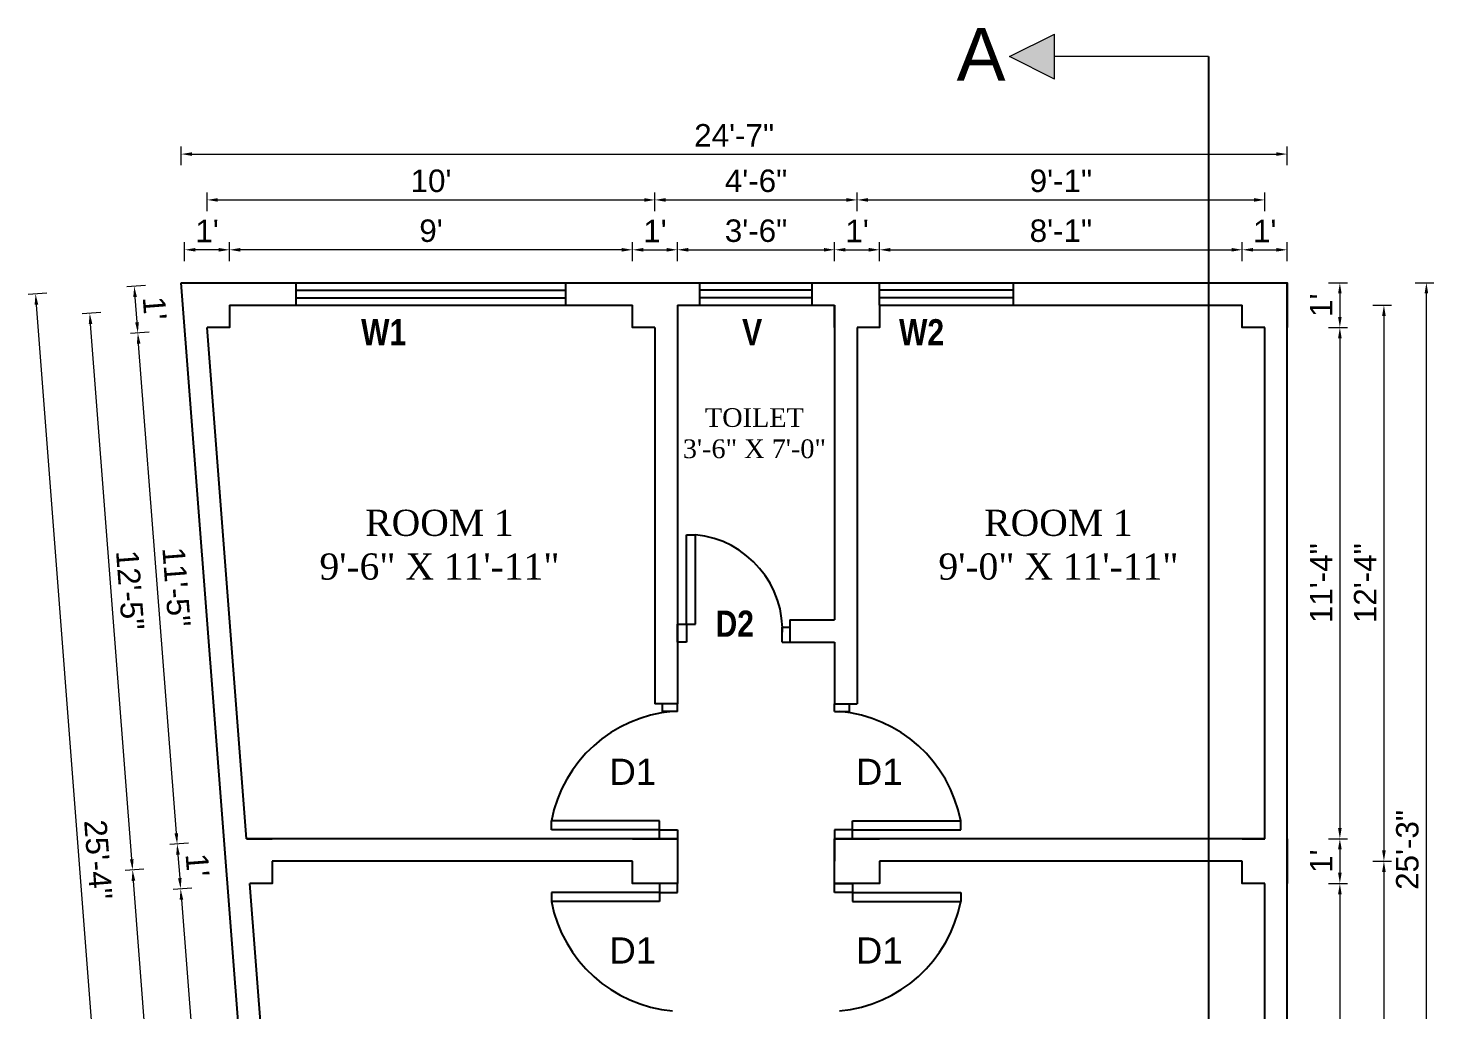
# Model space of a CAD drawing. Header units: inches. Extents: x 100101 to 119806, y -2288 to 8641.
# Drawn here: x 113789.4 to 114164.9, y 1509.1 to 1771.6 of the extents above; entities that cross this region are included whole.
import ezdxf

# ---------------------------------------------------------------- set-up
doc = ezdxf.new("R2010")
doc.units = ezdxf.units.IN
doc.header["$LTSCALE"] = 0.5
doc.header["$MEASUREMENT"] = 0
doc.header["$PDMODE"] = 66
doc.layers.add('DIMENSION', color=5, linetype='Continuous')
for name, color, linetype, lineweight in [('steps', 253, 'Continuous', 20), ('Toilet', 7, 'Continuous', 25), ('truss', 1, 'Continuous', 25)]:
    doc.layers.add(name, color=color, linetype=linetype, lineweight=lineweight)
doc.styles.add('Lettring Text', font='arial.ttf')
doc.styles.get("Standard").update_dxf_attribs({"font": 'arial.ttf'})
doc.dimstyles.new('Copy of Standard', dxfattribs={"dimtxt": 6, "dimasz": 2.875, "dimexe": 2, "dimexo": 4, "dimgap": 2, "dimtad": 1, "dimdec": 0, "dimrnd": 1, "dimzin": 0, "dimdsep": 46, "dimlunit": 4, "dimtxsty": 'Lettring Text', "dimcen": 0.1, "dimclrd": 7, "dimclre": 7, "dimclrt": 7, "dimazin": 0, "dimtfac": 0.645, "dimtdec": 0, "dimtmove": 1, "dimatfit": 0, "dimfxl": 3, "dimfxlon": 1, "dimtfillclr": 256, "dimtolj": 1, "dimtzin": 0, "dimlwd": -1, "dimlwe": -1, "dimarcsym": 2})

# ---------------------------------------------------------------- blocks, each defined once
blk = doc.blocks.new('*D871')
at = {"layer": 'Defpoints', "color": 0, "transparency": 16777216}
for p in [(113843.19, 1712.44), (113843.19, 1697.64), (113950.85, 1697.64)]:
    blk.add_point(p, dxfattribs=at)
at = {"layer": 'steps', "color": 7, "transparency": 16777216}
for p, q in [((113843.19, 1709.44), (113843.19, 1714.44)), ((113950.85, 1709.44), (113950.85, 1714.44)), ((113947.98, 1712.44), (113846.06, 1712.44))]:
    blk.add_line(p, q, dxfattribs=at)
for points in [[(113846.06, 1712.92), (113846.06, 1711.96), (113843.19, 1712.44)], [(113947.98, 1712.92), (113947.98, 1711.96), (113950.85, 1712.44)]]:
    blk.add_solid(points, dxfattribs=at)
at = {"layer": 'steps', "color": 7, "transparency": 16777216, "insert": (113897.02, 1717.5), "char_height": 6, "attachment_point": 5, "style": 'Lettring Text'}
blk.add_mtext("\\A1;9'", dxfattribs=at)
blk = doc.blocks.new('*D880')
at = {"layer": 'Defpoints', "color": 0, "transparency": 16777216}
for p in [(113831.19, 1712.44), (113831.19, 1703.64), (113843.19, 1697.64)]:
    blk.add_point(p, dxfattribs=at)
at = {"layer": 'steps', "color": 7, "transparency": 16777216}
for p, q in [((113831.19, 1709.44), (113831.19, 1714.44)), ((113843.19, 1709.44), (113843.19, 1714.44)), ((113840.31, 1712.44), (113834.06, 1712.44))]:
    blk.add_line(p, q, dxfattribs=at)
for points in [[(113834.06, 1712.92), (113834.06, 1711.96), (113831.19, 1712.44)], [(113840.31, 1712.92), (113840.31, 1711.96), (113843.19, 1712.44)]]:
    blk.add_solid(points, dxfattribs=at)
at = {"layer": 'steps', "color": 7, "transparency": 16777216, "insert": (113837.19, 1717.45), "char_height": 6, "attachment_point": 5, "style": 'Lettring Text'}
blk.add_mtext("\\A1;1'", dxfattribs=at)
blk = doc.blocks.new('*D881')
at = {"layer": 'Defpoints', "color": 0, "transparency": 16777216}
for p in [(114004.85, 1712.44), (113962.85, 1697.64), (114004.85, 1697.64)]:
    blk.add_point(p, dxfattribs=at)
at = {"layer": 'steps', "color": 7, "transparency": 16777216}
for p, q in [((113962.85, 1709.44), (113962.85, 1714.44)), ((114004.85, 1709.44), (114004.85, 1714.44)), ((113965.73, 1712.44), (114001.98, 1712.44))]:
    blk.add_line(p, q, dxfattribs=at)
for points in [[(113965.73, 1712.92), (113965.73, 1711.96), (113962.85, 1712.44)], [(114001.98, 1712.92), (114001.98, 1711.96), (114004.85, 1712.44)]]:
    blk.add_solid(points, dxfattribs=at)
at = {"layer": 'steps', "color": 7, "transparency": 16777216, "insert": (113983.85, 1717.5), "char_height": 6, "attachment_point": 5, "style": 'Lettring Text'}
blk.add_mtext('\\A1;3\'-6"', dxfattribs=at)
blk = doc.blocks.new('*D882')
at = {"layer": 'Defpoints', "color": 0, "transparency": 16777216}
for p in [(114016.85, 1712.44), (114004.85, 1697.64), (114016.85, 1697.64)]:
    blk.add_point(p, dxfattribs=at)
at = {"layer": 'steps', "color": 7, "transparency": 16777216}
for p, q in [((114004.85, 1709.44), (114004.85, 1714.44)), ((114016.85, 1709.44), (114016.85, 1714.44)), ((114007.73, 1712.44), (114013.98, 1712.44))]:
    blk.add_line(p, q, dxfattribs=at)
for points in [[(114007.73, 1712.92), (114007.73, 1711.96), (114004.85, 1712.44)], [(114013.98, 1712.92), (114013.98, 1711.96), (114016.85, 1712.44)]]:
    blk.add_solid(points, dxfattribs=at)
at = {"layer": 'steps', "color": 7, "transparency": 16777216, "insert": (114010.85, 1717.45), "char_height": 6, "attachment_point": 5, "style": 'Lettring Text'}
blk.add_mtext("\\A1;1'", dxfattribs=at)
blk = doc.blocks.new('*D883')
at = {"layer": 'Defpoints', "color": 0, "transparency": 16777216}
for p in [(114113.75, 1712.44), (114016.85, 1697.64), (114113.75, 1697.64)]:
    blk.add_point(p, dxfattribs=at)
at = {"layer": 'steps', "color": 7, "transparency": 16777216}
for p, q in [((114016.85, 1709.44), (114016.85, 1714.44)), ((114113.75, 1709.44), (114113.75, 1714.44)), ((114019.73, 1712.44), (114110.88, 1712.44))]:
    blk.add_line(p, q, dxfattribs=at)
for points in [[(114019.73, 1712.92), (114019.73, 1711.96), (114016.85, 1712.44)], [(114110.88, 1712.92), (114110.88, 1711.96), (114113.75, 1712.44)]]:
    blk.add_solid(points, dxfattribs=at)
at = {"layer": 'steps', "color": 7, "transparency": 16777216, "insert": (114065.3, 1717.5), "char_height": 6, "attachment_point": 5, "style": 'Lettring Text'}
blk.add_mtext('\\A1;8\'-1"', dxfattribs=at)
blk = doc.blocks.new('*D884')
at = {"layer": 'Defpoints', "color": 0, "transparency": 16777216}
for p in [(114125.75, 1712.44), (114125.75, 1703.64), (114113.75, 1697.64)]:
    blk.add_point(p, dxfattribs=at)
at = {"layer": 'steps', "color": 7, "transparency": 16777216}
for p, q in [((114113.75, 1709.44), (114113.75, 1714.44)), ((114125.75, 1709.44), (114125.75, 1714.44)), ((114116.63, 1712.44), (114122.88, 1712.44))]:
    blk.add_line(p, q, dxfattribs=at)
for points in [[(114116.63, 1712.92), (114116.63, 1711.96), (114113.75, 1712.44)], [(114122.88, 1712.92), (114122.88, 1711.96), (114125.75, 1712.44)]]:
    blk.add_solid(points, dxfattribs=at)
at = {"layer": 'steps', "color": 7, "transparency": 16777216, "insert": (114119.75, 1717.45), "char_height": 6, "attachment_point": 5, "style": 'Lettring Text'}
blk.add_mtext("\\A1;1'", dxfattribs=at)
blk = doc.blocks.new('*D885')
at = {"layer": 'Defpoints', "color": 0, "transparency": 16777216}
for p in [(113962.85, 1712.44), (113950.85, 1697.64), (113962.85, 1697.64)]:
    blk.add_point(p, dxfattribs=at)
at = {"layer": 'steps', "color": 7, "transparency": 16777216}
for p, q in [((113950.85, 1709.44), (113950.85, 1714.44)), ((113962.85, 1709.44), (113962.85, 1714.44)), ((113953.73, 1712.44), (113959.98, 1712.44))]:
    blk.add_line(p, q, dxfattribs=at)
for points in [[(113953.73, 1712.92), (113953.73, 1711.96), (113950.85, 1712.44)], [(113959.98, 1712.92), (113959.98, 1711.96), (113962.85, 1712.44)]]:
    blk.add_solid(points, dxfattribs=at)
at = {"layer": 'steps', "color": 7, "transparency": 16777216, "insert": (113956.85, 1717.45), "char_height": 6, "attachment_point": 5, "style": 'Lettring Text'}
blk.add_mtext("\\A1;1'", dxfattribs=at)
blk = doc.blocks.new('*D872')
at = {"layer": 'Defpoints', "color": 0, "transparency": 16777216}
for p in [(113956.85, 1725.76), (113837.19, 1712.44), (113956.85, 1712.44)]:
    blk.add_point(p, dxfattribs=at)
at = {"layer": 'steps', "color": 7, "transparency": 16777216}
for p, q in [((113837.19, 1722.76), (113837.19, 1727.76)), ((113956.85, 1722.76), (113956.85, 1727.76)), ((113840.06, 1725.76), (113953.98, 1725.76))]:
    blk.add_line(p, q, dxfattribs=at)
for points in [[(113840.06, 1726.24), (113840.06, 1725.28), (113837.19, 1725.76)], [(113953.98, 1726.24), (113953.98, 1725.28), (113956.85, 1725.76)]]:
    blk.add_solid(points, dxfattribs=at)
at = {"layer": 'steps', "color": 7, "transparency": 16777216, "insert": (113897.02, 1730.83), "char_height": 6, "attachment_point": 5, "style": 'Lettring Text'}
blk.add_mtext("\\A1;10'", dxfattribs=at)
blk = doc.blocks.new('*D873')
at = {"layer": 'Defpoints', "color": 0, "transparency": 16777216}
for p in [(114010.85, 1725.76), (113956.85, 1712.44), (114010.85, 1712.44)]:
    blk.add_point(p, dxfattribs=at)
at = {"layer": 'steps', "color": 7, "transparency": 16777216}
for p, q in [((113956.85, 1722.76), (113956.85, 1727.76)), ((114010.85, 1722.76), (114010.85, 1727.76)), ((113959.73, 1725.76), (114007.98, 1725.76))]:
    blk.add_line(p, q, dxfattribs=at)
for points in [[(113959.73, 1726.24), (113959.73, 1725.28), (113956.85, 1725.76)], [(114007.98, 1726.24), (114007.98, 1725.28), (114010.85, 1725.76)]]:
    blk.add_solid(points, dxfattribs=at)
at = {"layer": 'steps', "color": 7, "transparency": 16777216, "insert": (113983.85, 1730.83), "char_height": 6, "attachment_point": 5, "style": 'Lettring Text'}
blk.add_mtext('\\A1;4\'-6"', dxfattribs=at)
blk = doc.blocks.new('*D886')
at = {"layer": 'Defpoints', "color": 0, "transparency": 16777216}
for p in [(114119.75, 1725.76), (114010.85, 1712.44), (114119.75, 1703.64)]:
    blk.add_point(p, dxfattribs=at)
at = {"layer": 'steps', "color": 7, "transparency": 16777216}
for p, q in [((114010.85, 1722.76), (114010.85, 1727.76)), ((114119.75, 1722.76), (114119.75, 1727.76)), ((114013.73, 1725.76), (114116.88, 1725.76))]:
    blk.add_line(p, q, dxfattribs=at)
for points in [[(114013.73, 1726.24), (114013.73, 1725.28), (114010.85, 1725.76)], [(114116.88, 1726.24), (114116.88, 1725.28), (114119.75, 1725.76)]]:
    blk.add_solid(points, dxfattribs=at)
at = {"layer": 'steps', "color": 7, "transparency": 16777216, "insert": (114065.3, 1730.83), "char_height": 6, "attachment_point": 5, "style": 'Lettring Text'}
blk.add_mtext('\\A1;9\'-1"', dxfattribs=at)
blk = doc.blocks.new('*D887')
at = {"layer": 'Defpoints', "color": 0, "transparency": 16777216}
for p in [(114125.75, 1738.01), (113830.26, 1703.64), (114125.75, 1703.64)]:
    blk.add_point(p, dxfattribs=at)
at = {"layer": 'steps', "color": 7, "transparency": 16777216}
for p, q in [((113830.26, 1735.01), (113830.26, 1740.01)), ((114125.75, 1735.01), (114125.75, 1740.01)), ((113833.14, 1738.01), (114122.88, 1738.01))]:
    blk.add_line(p, q, dxfattribs=at)
for points in [[(113833.14, 1738.48), (113833.14, 1737.53), (113830.26, 1738.01)], [(114122.88, 1738.48), (114122.88, 1737.53), (114125.75, 1738.01)]]:
    blk.add_solid(points, dxfattribs=at)
at = {"layer": 'steps', "color": 7, "transparency": 16777216, "insert": (113978.01, 1743.02), "char_height": 6, "attachment_point": 5, "style": 'Lettring Text'}
blk.add_mtext('\\A1;24\'-7"', dxfattribs=at)
blk = doc.blocks.new('*D888')
at = {"layer": 'Defpoints', "color": 0, "transparency": 16777216}
for p in [(114125.75, 1703.64), (114125.75, 1691.64), (114139.83, 1691.64)]:
    blk.add_point(p, dxfattribs=at)
at = {"layer": 'steps', "color": 7, "transparency": 16777216}
for p, q in [((114136.83, 1703.64), (114141.83, 1703.64)), ((114139.83, 1700.77), (114139.83, 1694.52)), ((114136.83, 1691.64), (114141.83, 1691.64))]:
    blk.add_line(p, q, dxfattribs=at)
for points in [[(114139.35, 1700.77), (114140.31, 1700.77), (114139.83, 1703.64)], [(114139.35, 1694.52), (114140.31, 1694.52), (114139.83, 1691.64)]]:
    blk.add_solid(points, dxfattribs=at)
at = {"layer": 'steps', "color": 7, "transparency": 16777216, "insert": (114134.82, 1697.64), "char_height": 6, "attachment_point": 5, "rotation": 90, "style": 'Lettring Text'}
blk.add_mtext("\\A1;1'", dxfattribs=at)
blk = doc.blocks.new('*D889')
at = {"layer": 'Defpoints', "color": 0, "transparency": 16777216}
for p in [(114125.75, 1691.64), (114125.75, 1555.14), (114139.83, 1555.14)]:
    blk.add_point(p, dxfattribs=at)
at = {"layer": 'steps', "color": 7, "transparency": 16777216}
for p, q in [((114136.83, 1691.64), (114141.83, 1691.64)), ((114139.83, 1688.77), (114139.83, 1558.02)), ((114136.83, 1555.14), (114141.83, 1555.14))]:
    blk.add_line(p, q, dxfattribs=at)
for points in [[(114139.35, 1688.77), (114140.31, 1688.77), (114139.83, 1691.64)], [(114139.35, 1558.02), (114140.31, 1558.02), (114139.83, 1555.14)]]:
    blk.add_solid(points, dxfattribs=at)
at = {"layer": 'steps', "color": 7, "transparency": 16777216, "insert": (114134.82, 1623.39), "char_height": 6, "attachment_point": 5, "rotation": 90, "style": 'Lettring Text'}
blk.add_mtext('\\A1;11\'-4"', dxfattribs=at)
blk = doc.blocks.new('*D890')
at = {"layer": 'Defpoints', "color": 0, "transparency": 16777216}
for p in [(114125.75, 1555.14), (114119.75, 1543.14), (114139.83, 1543.14)]:
    blk.add_point(p, dxfattribs=at)
at = {"layer": 'steps', "color": 7, "transparency": 16777216}
for p, q in [((114136.83, 1555.14), (114141.83, 1555.14)), ((114139.83, 1552.27), (114139.83, 1546.02)), ((114136.83, 1543.14), (114141.83, 1543.14))]:
    blk.add_line(p, q, dxfattribs=at)
for points in [[(114139.35, 1552.27), (114140.31, 1552.27), (114139.83, 1555.14)], [(114139.35, 1546.02), (114140.31, 1546.02), (114139.83, 1543.14)]]:
    blk.add_solid(points, dxfattribs=at)
at = {"layer": 'steps', "color": 7, "transparency": 16777216, "insert": (114134.82, 1549.14), "char_height": 6, "attachment_point": 5, "rotation": 90, "style": 'Lettring Text'}
blk.add_mtext("\\A1;1'", dxfattribs=at)
blk = doc.blocks.new('*D891')
at = {"layer": 'Defpoints', "color": 0, "transparency": 16777216}
for p in [(114119.75, 1543.14), (114125.75, 1412.64), (114139.83, 1412.64)]:
    blk.add_point(p, dxfattribs=at)
at = {"layer": 'steps', "color": 7, "transparency": 16777216}
for p, q in [((114136.83, 1543.14), (114141.83, 1543.14)), ((114139.83, 1540.27), (114139.83, 1415.52)), ((114136.83, 1412.64), (114141.83, 1412.64))]:
    blk.add_line(p, q, dxfattribs=at)
for points in [[(114139.35, 1540.27), (114140.31, 1540.27), (114139.83, 1543.14)], [(114139.35, 1415.52), (114140.31, 1415.52), (114139.83, 1412.64)]]:
    blk.add_solid(points, dxfattribs=at)
at = {"layer": 'steps', "color": 7, "transparency": 16777216, "insert": (114134.77, 1477.89), "char_height": 6, "attachment_point": 5, "rotation": 90, "style": 'Lettring Text'}
blk.add_mtext('\\A1;10\'-11"', dxfattribs=at)
blk = doc.blocks.new('*D874')
at = {"layer": 'Defpoints', "color": 0, "transparency": 16777216}
for p in [(114139.83, 1697.64), (114139.83, 1549.14), (114151.6, 1549.14)]:
    blk.add_point(p, dxfattribs=at)
at = {"layer": 'steps', "color": 7, "transparency": 16777216}
for p, q in [((114148.6, 1697.64), (114153.6, 1697.64)), ((114151.6, 1694.77), (114151.6, 1552.02)), ((114148.6, 1549.14), (114153.6, 1549.14))]:
    blk.add_line(p, q, dxfattribs=at)
for points in [[(114151.12, 1694.77), (114152.08, 1694.77), (114151.6, 1697.64)], [(114151.12, 1552.02), (114152.08, 1552.02), (114151.6, 1549.14)]]:
    blk.add_solid(points, dxfattribs=at)
at = {"layer": 'steps', "color": 7, "transparency": 16777216, "insert": (114146.59, 1623.39), "char_height": 6, "attachment_point": 5, "rotation": 90, "style": 'Lettring Text'}
blk.add_mtext('\\A1;12\'-4"', dxfattribs=at)
blk = doc.blocks.new('*D875')
at = {"layer": 'Defpoints', "color": 0, "transparency": 16777216}
for p in [(114139.83, 1549.14), (114139.83, 1406.64), (114151.6, 1406.64)]:
    blk.add_point(p, dxfattribs=at)
at = {"layer": 'steps', "color": 7, "transparency": 16777216}
for p, q in [((114148.6, 1549.14), (114153.6, 1549.14)), ((114151.6, 1546.27), (114151.6, 1409.52)), ((114148.6, 1406.64), (114153.6, 1406.64))]:
    blk.add_line(p, q, dxfattribs=at)
for points in [[(114151.12, 1546.27), (114152.08, 1546.27), (114151.6, 1549.14)], [(114151.12, 1409.52), (114152.08, 1409.52), (114151.6, 1406.64)]]:
    blk.add_solid(points, dxfattribs=at)
at = {"layer": 'steps', "color": 7, "transparency": 16777216, "insert": (114146.59, 1477.89), "char_height": 6, "attachment_point": 5, "rotation": 90, "style": 'Lettring Text'}
blk.add_mtext('\\A1;11\'-11"', dxfattribs=at)
blk = doc.blocks.new('*D893')
at = {"layer": 'Defpoints', "color": 0, "transparency": 16777216}
for p in [(114125.75, 1703.64), (114162.95, 1703.64), (114125.75, 1400.64)]:
    blk.add_point(p, dxfattribs=at)
at = {"layer": 'steps', "color": 7, "transparency": 16777216}
for p, q in [((114159.95, 1703.64), (114164.95, 1703.64)), ((114162.95, 1403.52), (114162.95, 1700.77)), ((114159.95, 1400.64), (114164.95, 1400.64))]:
    blk.add_line(p, q, dxfattribs=at)
for points in [[(114162.47, 1700.77), (114163.43, 1700.77), (114162.95, 1703.64)], [(114162.47, 1403.52), (114163.43, 1403.52), (114162.95, 1400.64)]]:
    blk.add_solid(points, dxfattribs=at)
at = {"layer": 'steps', "color": 7, "transparency": 16777216, "insert": (114157.88, 1552.14), "char_height": 6, "attachment_point": 5, "rotation": 90, "style": 'Lettring Text'}
blk.add_mtext('\\A1;25\'-3"', dxfattribs=at)
blk = doc.blocks.new('*D879')
at = {"layer": 'Defpoints', "color": 0, "transparency": 16777216}
for p in [(113818.69, 1690.22), (113837.2, 1691.64), (113847.72, 1555.14)]:
    blk.add_point(p, dxfattribs=at)
at = {"layer": 'steps', "color": 7, "transparency": 16777216}
for p, q in [((113821.68, 1690.45), (113816.69, 1690.06)), ((113828.98, 1556.58), (113818.91, 1687.35)), ((113832.19, 1553.95), (113827.21, 1553.56))]:
    blk.add_line(p, q, dxfattribs=at)
for points in [[(113819.39, 1687.39), (113818.43, 1687.31), (113818.69, 1690.22)], [(113829.46, 1556.62), (113828.5, 1556.55), (113829.2, 1553.72)]]:
    blk.add_solid(points, dxfattribs=at)
at = {"layer": 'steps', "color": 7, "transparency": 16777216, "insert": (113828.99, 1622.36), "char_height": 6, "attachment_point": 5, "rotation": 274.4035, "style": 'Lettring Text'}
blk.add_mtext('\\A1;11\'-5"', dxfattribs=at)
blk = doc.blocks.new('*D901')
at = {"layer": 'Defpoints', "color": 0, "transparency": 16777216}
for p in [(113817.73, 1702.68), (113830.26, 1703.64), (113837.2, 1691.64)]:
    blk.add_point(p, dxfattribs=at)
at = {"layer": 'steps', "color": 7, "transparency": 16777216}
for p, q in [((113820.72, 1702.91), (113815.73, 1702.53)), ((113818.47, 1693.08), (113817.95, 1699.81)), ((113821.68, 1690.45), (113816.69, 1690.06))]:
    blk.add_line(p, q, dxfattribs=at)
for points in [[(113818.43, 1699.85), (113817.47, 1699.78), (113817.73, 1702.68)], [(113818.95, 1693.12), (113817.99, 1693.05), (113818.69, 1690.22)]]:
    blk.add_solid(points, dxfattribs=at)
at = {"layer": 'steps', "color": 7, "transparency": 16777216, "insert": (113823.21, 1696.83), "char_height": 6, "attachment_point": 5, "rotation": 274.4035, "style": 'Lettring Text'}
blk.add_mtext("\\A1;1'", dxfattribs=at)
blk = doc.blocks.new('*D902')
at = {"layer": 'Defpoints', "color": 0, "transparency": 16777216}
for p in [(113847.72, 1555.14), (113830.12, 1541.72), (113848.64, 1543.14)]:
    blk.add_point(p, dxfattribs=at)
at = {"layer": 'steps', "color": 7, "transparency": 16777216}
for p, q in [((113832.19, 1553.95), (113827.21, 1553.56)), ((113829.42, 1550.85), (113829.9, 1544.58)), ((113833.12, 1541.95), (113828.13, 1541.56))]:
    blk.add_line(p, q, dxfattribs=at)
for points in [[(113829.9, 1550.89), (113828.94, 1550.81), (113829.2, 1553.72)], [(113830.38, 1544.62), (113829.43, 1544.55), (113830.12, 1541.72)]]:
    blk.add_solid(points, dxfattribs=at)
at = {"layer": 'steps', "color": 7, "transparency": 16777216, "insert": (113834.66, 1548.1), "char_height": 6, "attachment_point": 5, "rotation": 274.4035, "style": 'Lettring Text'}
blk.add_mtext("\\A1;1'", dxfattribs=at)
blk = doc.blocks.new('*D903')
at = {"layer": 'Defpoints', "color": 0, "transparency": 16777216}
for p in [(113848.64, 1543.14), (113858.69, 1412.64), (113840.17, 1411.22)]:
    blk.add_point(p, dxfattribs=at)
at = {"layer": 'steps', "color": 7, "transparency": 16777216}
for p, q in [((113833.12, 1541.95), (113828.13, 1541.56)), ((113830.34, 1538.85), (113839.95, 1414.08)), ((113843.16, 1411.45), (113838.18, 1411.06))]:
    blk.add_line(p, q, dxfattribs=at)
for points in [[(113830.82, 1538.89), (113829.87, 1538.81), (113830.12, 1541.72)], [(113840.43, 1414.12), (113839.47, 1414.05), (113840.17, 1411.22)]]:
    blk.add_solid(points, dxfattribs=at)
at = {"layer": 'steps', "color": 7, "transparency": 16777216, "insert": (113840.2, 1476.86), "char_height": 6, "attachment_point": 5, "rotation": 274.4035, "style": 'Lettring Text'}
blk.add_mtext('\\A1;10\'-11"', dxfattribs=at)
blk = doc.blocks.new('*D876')
at = {"layer": 'Defpoints', "color": 0, "transparency": 16777216}
for p in [(113829.66, 1547.72), (113817.29, 1546.77), (113840.62, 1405.45)]:
    blk.add_point(p, dxfattribs=at)
at = {"layer": 'steps', "color": 7, "transparency": 16777216}
for p, q in [((113820.28, 1547), (113815.3, 1546.61)), ((113828.03, 1407.36), (113817.51, 1543.9)), ((113831.24, 1404.73), (113826.25, 1404.34))]:
    blk.add_line(p, q, dxfattribs=at)
for points in [[(113817.99, 1543.94), (113817.03, 1543.86), (113817.29, 1546.77)], [(113828.5, 1407.4), (113827.55, 1407.33), (113828.25, 1404.5)]]:
    blk.add_solid(points, dxfattribs=at)
at = {"layer": 'steps', "color": 7, "transparency": 16777216, "insert": (113827.77, 1476.02), "char_height": 6, "attachment_point": 5, "rotation": 274.4035, "style": 'Lettring Text'}
blk.add_mtext('\\A1;11\'-11"', dxfattribs=at)
blk = doc.blocks.new('*D867')
at = {"layer": 'Defpoints', "color": 0, "transparency": 16777216}
for p in [(113805.84, 1695.5), (113818.21, 1696.45), (113829.66, 1547.72)]:
    blk.add_point(p, dxfattribs=at)
at = {"layer": 'steps', "color": 7, "transparency": 16777216}
for p, q in [((113808.83, 1695.73), (113803.84, 1695.34)), ((113817.07, 1549.63), (113806.06, 1692.63)), ((113820.28, 1547), (113815.3, 1546.61))]:
    blk.add_line(p, q, dxfattribs=at)
for points in [[(113806.54, 1692.67), (113805.58, 1692.59), (113805.84, 1695.5)], [(113817.55, 1549.67), (113816.59, 1549.6), (113817.29, 1546.77)]]:
    blk.add_solid(points, dxfattribs=at)
at = {"layer": 'steps', "color": 7, "transparency": 16777216, "insert": (113816.61, 1621.52), "char_height": 6, "attachment_point": 5, "rotation": 274.4035, "style": 'Lettring Text'}
blk.add_mtext('\\A1;12\'-5"', dxfattribs=at)
blk = doc.blocks.new('*D877')
at = {"layer": 'Defpoints', "color": 0, "transparency": 16777216}
for p in [(113830.26, 1703.64), (113791.37, 1700.65), (113853.6, 1400.64)]:
    blk.add_point(p, dxfattribs=at)
at = {"layer": 'steps', "color": 7, "transparency": 16777216}
for p, q in [((113794.36, 1700.88), (113789.38, 1700.5)), ((113814.48, 1400.52), (113791.59, 1697.78)), ((113817.7, 1397.88), (113812.71, 1397.5))]:
    blk.add_line(p, q, dxfattribs=at)
for points in [[(113792.07, 1697.82), (113791.11, 1697.75), (113791.37, 1700.65)], [(113814.96, 1400.55), (113814.01, 1400.48), (113814.7, 1397.65)]]:
    blk.add_solid(points, dxfattribs=at)
at = {"layer": 'steps', "color": 7, "transparency": 16777216, "insert": (113808.09, 1549.54), "char_height": 6, "attachment_point": 5, "rotation": 274.4035, "style": 'Lettring Text'}
blk.add_mtext('\\A1;25\'-4"', dxfattribs=at)

msp = doc.modelspace()

# ---------------------------------------------------------------- hatches: boundary and pattern name
at = {"linetype": 'ByBlock', "lineweight": 5}
msp.add_hatch(color=7, dxfattribs=at).paths.add_polyline_path([(114051.56, 1764.03), (114063.56, 1758.03), (114063.56, 1770.03)])

# ---------------------------------------------------------------- linework, layer by layer
at = {"color": 7, "linetype": 'ByBlock', "lineweight": 5}
for p, q in [((114051.56, 1764.03), (114063.56, 1770.03)), ((114063.56, 1758.03), (114063.56, 1770.03)), ((114063.56, 1758.03), (114051.56, 1764.03)), ((114104.72, 1764.03), (114063.56, 1764.03))]:
    msp.add_line(p, q, dxfattribs=at)
at = {"layer": 'DIMENSION', "ltscale": 7}
for p, q in [((113965.25, 1612.44), (113965.25, 1636.32)), ((113965.25, 1636.32), (113967.65, 1636.32)), ((113967.65, 1612.44), (113967.65, 1636.32)), ((113962.85, 1612.44), (113965.25, 1612.44)), ((113962.85, 1607.64), (113962.85, 1612.44)), ((113965.25, 1612.44), (113965.25, 1607.64)), ((113965.25, 1612.44), (113967.65, 1612.44)), ((113990.85, 1607.64), (113990.85, 1611.64)), ((113990.85, 1611.64), (113992.85, 1611.64)), ((113965.25, 1607.64), (113962.85, 1607.64)), ((113990.85, 1607.64), (113992.85, 1607.64)), ((113962.85, 1591.14), (113958.85, 1591.14)), ((113958.85, 1589.14), (113958.85, 1591.14)), ((113962.85, 1589.14), (113958.85, 1589.14)), ((113962.85, 1589.14), (113962.85, 1591.14)), ((114004.85, 1591.14), (114008.85, 1591.14)), ((114004.85, 1589.14), (114004.85, 1591.14)), ((114004.85, 1589.14), (114008.85, 1589.14)), ((114008.85, 1589.14), (114008.85, 1591.14)), ((113958.05, 1559.94), (113929.18, 1559.94)), ((113929.18, 1557.54), (113929.18, 1559.94)), ((113958.05, 1557.54), (113958.05, 1559.94)), ((114009.65, 1559.94), (114038.53, 1559.94)), ((114009.65, 1557.54), (114009.65, 1559.94)), ((114038.53, 1557.54), (114038.53, 1559.94)), ((113958.05, 1557.54), (113929.18, 1557.54)), ((113958.05, 1555.14), (113958.05, 1557.54)), ((113958.05, 1557.54), (113962.85, 1557.54)), ((113962.85, 1555.14), (113958.05, 1555.14)), ((113962.85, 1557.54), (113962.85, 1555.14)), ((114009.65, 1557.54), (114004.85, 1557.54)), ((114004.85, 1557.54), (114004.85, 1555.14)), ((114004.85, 1555.14), (114009.65, 1555.14)), ((114009.65, 1557.54), (114038.53, 1557.54)), ((114009.65, 1555.14), (114009.65, 1557.54)), ((113958.05, 1540.74), (113929.18, 1540.74)), ((113929.18, 1540.74), (113929.18, 1538.34)), ((113958.05, 1543.14), (113958.05, 1540.74)), ((113962.85, 1543.14), (113958.05, 1543.14)), ((113958.05, 1540.74), (113962.85, 1540.74)), ((113958.05, 1540.74), (113958.05, 1538.34)), ((113962.85, 1540.74), (113962.85, 1543.14)), ((114004.85, 1540.74), (114004.85, 1543.14)), ((114004.85, 1543.14), (114009.65, 1543.14)), ((114009.65, 1540.74), (114004.85, 1540.74)), ((114009.65, 1543.14), (114009.65, 1540.74)), ((114009.65, 1540.74), (114038.53, 1540.74)), ((114009.65, 1540.74), (114009.65, 1538.34)), ((114038.53, 1540.74), (114038.53, 1538.34)), ((113958.05, 1538.34), (113929.18, 1538.34)), ((114009.65, 1538.34), (114038.53, 1538.34))]:
    msp.add_line(p, q, dxfattribs=at)
for centre, radius, start, end in [((113965.19, 1610.71), 25.72, 356.0106, 84.5071), ((113964.74, 1553.05), 36.23, 95.0246, 169.0343), ((114002.96, 1553.05), 36.23, 10.9657, 84.9754), ((113964.74, 1545.24), 36.23, 190.9657, 264.9754), ((114002.96, 1545.24), 36.23, 275.0246, 349.0343)]:
    msp.add_arc(centre, radius, start, end, dxfattribs=at)
at = {"layer": 'Toilet'}
for p, q in [((114104.72, 1764.03), (114104.72, 1344.56)), ((113830.26, 1703.64), (114125.75, 1703.64)), ((113853.6, 1400.64), (113830.26, 1703.64)), ((113861.02, 1697.64), (113861.02, 1703.64)), ((113861.02, 1701.64), (113933.02, 1701.64)), ((113933.02, 1697.64), (113933.02, 1703.64)), ((113968.85, 1697.64), (113968.85, 1703.64)), ((113998.85, 1701.64), (113968.85, 1701.64)), ((113998.85, 1697.64), (113998.85, 1703.64)), ((114016.85, 1697.64), (114016.85, 1703.64)), ((114052.65, 1701.64), (114016.85, 1701.64)), ((114052.65, 1697.64), (114052.65, 1703.64)), ((114125.75, 1400.64), (114125.75, 1703.64)), ((113843.19, 1697.64), (113950.85, 1697.64)), ((113861.02, 1699.64), (113933.02, 1699.64)), ((113962.85, 1697.64), (114004.85, 1697.64)), ((113962.85, 1697.64), (113962.85, 1591.14)), ((113998.85, 1699.64), (113968.85, 1699.64)), ((114004.85, 1697.64), (114004.85, 1613.64)), ((114052.65, 1699.64), (114016.85, 1699.64)), ((114016.85, 1697.64), (114113.75, 1697.64)), ((113847.72, 1555.14), (113837.2, 1691.64)), ((113956.85, 1691.64), (113956.85, 1591.14)), ((114010.85, 1691.64), (114010.85, 1591.14)), ((114119.75, 1555.14), (114119.75, 1691.64)), ((113962.85, 1611.64), (113962.85, 1607.64)), ((113992.85, 1613.64), (114004.85, 1613.64)), ((113992.85, 1613.64), (113992.85, 1607.64)), ((113992.85, 1607.64), (114004.85, 1607.64)), ((114004.85, 1607.64), (114004.85, 1591.14)), ((113962.85, 1591.14), (113956.85, 1591.14)), ((114004.85, 1591.14), (114010.85, 1591.14)), ((113962.85, 1555.14), (113847.72, 1555.14)), ((113962.85, 1555.14), (113962.85, 1549.14)), ((114119.75, 1555.14), (114004.85, 1555.14)), ((114004.85, 1555.14), (114004.85, 1549.14)), ((113950.85, 1549.14), (113854.62, 1549.14)), ((114113.75, 1549.14), (114016.85, 1549.14)), ((113858.69, 1412.64), (113848.64, 1543.14)), ((114119.75, 1412.64), (114119.75, 1543.14))]:
    msp.add_line(p, q, dxfattribs=at)
for points in [[(113831.19, 1703.64), (113843.19, 1703.64)], [(113950.85, 1703.64), (113962.85, 1703.64)], [(114004.85, 1703.64), (114016.85, 1703.64)], [(114113.75, 1703.64), (114125.75, 1703.64), (114125.75, 1691.64)], [(113843.19, 1697.64), (113843.19, 1691.64), (113837.2, 1691.64)], [(113956.85, 1691.64), (113950.85, 1691.64), (113950.85, 1697.64)], [(113962.85, 1697.64), (113962.85, 1691.64)], [(114004.85, 1691.64), (114004.85, 1697.64)], [(114016.85, 1697.64), (114016.85, 1691.64), (114010.85, 1691.64)], [(114119.75, 1691.64), (114113.75, 1691.64), (114113.75, 1697.64)], [(113847.72, 1555.14), (113854.62, 1555.14)], [(113950.85, 1555.14), (113962.85, 1555.14), (113962.85, 1543.14), (113950.85, 1543.14), (113950.85, 1549.14)], [(114016.85, 1549.14), (114016.85, 1543.14), (114004.85, 1543.14), (114004.85, 1555.14), (114016.85, 1555.14)], [(114113.75, 1555.14), (114119.75, 1555.14)], [(114125.75, 1555.14), (114125.75, 1555.14), (114125.75, 1543.14)], [(113854.62, 1549.14), (113854.62, 1543.14), (113848.64, 1543.14)], [(114119.75, 1543.14), (114113.75, 1543.14), (114113.75, 1549.14)]]:
    msp.add_lwpolyline(points, dxfattribs=at)
at = {"layer": 'truss', "ltscale": 7}
for p, q in [((113962.85, 1607.64), (113962.85, 1611.64)), ((113965.25, 1607.64), (113962.85, 1607.64)), ((113962.85, 1555.14), (113958.85, 1555.14)), ((114004.85, 1555.14), (114008.85, 1555.14)), ((113962.85, 1543.14), (113958.85, 1543.14)), ((114004.85, 1543.14), (114008.85, 1543.14))]:
    msp.add_line(p, q, dxfattribs=at)

# ---------------------------------------------------------------- texts
at = {"color": 7, "linetype": 'ByBlock', "lineweight": 5, "insert": (114037.45, 1771.65), "char_height": 14, "width": 26.5803, "attachment_point": 1}
msp.add_mtext('A', dxfattribs=at)
at = {"layer": 'steps', "color": 7, "ltscale": 0.3}
for s, insert, char_height, width, attachment_point in [('{\\fTechnic|b1|i0|c2|p2;W1}', (113884.36, 1686.91), 7, 55.268, 8), ('{\\fTechnic|b1|i0|c2|p2;V}', (113982.81, 1686.91), 7, 55.268, 8), ('{\\fTechnic|b1|i0|c2|p2;W2}', (114028.08, 1686.91), 7, 55.268, 8), ('{\\fTimes New Roman|b0|i0|c0|p18;TOILET\\P3\'-6" X 7\'-0"}', (113983.42, 1670.13), 5, 55.268, 2), ('{\\fTimes New Roman|b0|i0|c0|p18;ROOM 1\\P9\'-6" X 11\'-11"}', (113899.28, 1643.01), 7, 65.2809, 2), ('{\\fTimes New Roman|b0|i0|c0|p18;ROOM 1\\P9\'-0" X 11\'-11"}', (114064.65, 1643.01), 7, 64.575, 2), ('{\\fTechnic|b1|i0|c2|p2;D2}', (113978.16, 1616.07), 7, 55.268, 2)]:
    msp.add_mtext(s, dxfattribs=dict(at, insert=insert, char_height=char_height, width=width, attachment_point=attachment_point))
at = {"layer": 'steps', "color": 7, "ltscale": 0.3, "char_height": 7}
for insert, attachment_point in [((113950.93, 1576.51), 2), ((114016.77, 1576.51), 2), ((113950.93, 1521.78), 8), ((114016.77, 1521.78), 8)]:
    msp.add_mtext_dynamic_manual_height_columns('{\\W1;D1}', width=18.6213, gutter_width=40, heights=[0], dxfattribs=dict(at, insert=insert, attachment_point=attachment_point))

# ---------------------------------------------------------------- dimensions: what is measured, and where the dimension line sits
at = {"layer": 'steps'}
for base, p1, p2, picture, middle in [((114125.75, 1738.01), (113830.26, 1703.64), (114125.75, 1703.64), '*D887', (113978.01, 1743.02)), ((113956.85, 1725.76), (113837.19, 1712.44), (113956.85, 1712.44), '*D872', (113897.02, 1730.83)), ((114010.85, 1725.76), (113956.85, 1712.44), (114010.85, 1712.44), '*D873', (113983.85, 1730.83)), ((114119.75, 1725.76), (114010.85, 1712.44), (114119.75, 1703.64), '*D886', (114065.3, 1730.83)), ((113831.19, 1712.44), (113843.19, 1697.64), (113831.19, 1703.64), '*D880', (113837.19, 1717.45)), ((113843.19, 1712.44), (113950.85, 1697.64), (113843.19, 1697.64), '*D871', (113897.02, 1717.5)), ((113962.85, 1712.44), (113950.85, 1697.64), (113962.85, 1697.64), '*D885', (113956.85, 1717.45)), ((114004.85, 1712.44), (113962.85, 1697.64), (114004.85, 1697.64), '*D881', (113983.85, 1717.5)), ((114016.85, 1712.44), (114004.85, 1697.64), (114016.85, 1697.64), '*D882', (114010.85, 1717.45)), ((114113.75, 1712.44), (114016.85, 1697.64), (114113.75, 1697.64), '*D883', (114065.3, 1717.5)), ((114125.75, 1712.44), (114113.75, 1697.64), (114125.75, 1703.64), '*D884', (114119.75, 1717.45))]:
    dim = msp.add_linear_dim(base=base, p1=p1, p2=p2, dimstyle='Copy of Standard', dxfattribs=at)
    dim.commit()
    dim.dimension.update_dxf_attribs({"geometry": picture, "text_midpoint": middle})
for p1, p2, distance, picture, middle in [((113853.6, 1400.64), (113830.26, 1703.64), 39.01, '*D877', (113808.09, 1549.54)), ((113847.72, 1555.14), (113837.2, 1691.64), 18.57, '*D879', (113828.99, 1622.36)), ((113840.62, 1405.45), (113829.66, 1547.72), 12.41, '*D876', (113827.77, 1476.02))]:
    dim = msp.add_aligned_dim(p1=p1, p2=p2, distance=distance, dimstyle='Copy of Standard', dxfattribs=at)
    dim.commit()
    dim.dimension.update_dxf_attribs({"geometry": picture, "text_midpoint": middle})
for base, p1, p2, angle, picture, middle in [((113817.73, 1702.68), (113837.2, 1691.64), (113830.26, 1703.64), 274.4035, '*D901', (113823.21, 1696.83)), ((114139.83, 1691.64), (114125.75, 1703.64), (114125.75, 1691.64), 90, '*D888', (114134.82, 1697.64)), ((114162.95, 1703.64), (114125.75, 1400.64), (114125.75, 1703.64), 90, '*D893', (114157.88, 1552.14)), ((114151.59904916, 1549.14379747), (114139.83306456, 1697.64379747), (114139.83306456, 1549.14379747), 90, '*D874', (114146.58677085, 1623.39379747)), ((113805.84, 1695.5), (113829.66, 1547.72), (113818.21, 1696.45), 274.4035, '*D867', (113816.61, 1621.52)), ((114139.83306456, 1555.14379747), (114125.75489698, 1691.64379747), (114125.75489698, 1555.14379747), 90, '*D889', (114134.82078626, 1623.39379747)), ((113830.12, 1541.72), (113847.72, 1555.14), (113848.64, 1543.14), 274.4035, '*D902', (113834.66, 1548.1)), ((114139.83, 1543.14), (114125.75, 1555.14), (114119.75, 1543.14), 90, '*D890', (114134.82, 1549.14)), ((114151.59904916, 1406.64379747), (114139.83306456, 1549.14379747), (114139.83306456, 1406.64379747), 90, '*D875', (114146.58677085, 1477.89379747)), ((113840.17, 1411.22), (113848.64, 1543.14), (113858.69, 1412.64), 274.4035, '*D903', (113840.2, 1476.86)), ((114139.83306456, 1412.64379747), (114119.75489698, 1543.14379747), (114125.75489698, 1412.64379747), 90, '*D891', (114134.76962664, 1477.89379747))]:
    dim = msp.add_linear_dim(base=base, p1=p1, p2=p2, angle=angle, dimstyle='Copy of Standard', dxfattribs=at)
    dim.commit()
    dim.dimension.update_dxf_attribs({"geometry": picture, "text_midpoint": middle})

doc.saveas('drawing.dxf')
